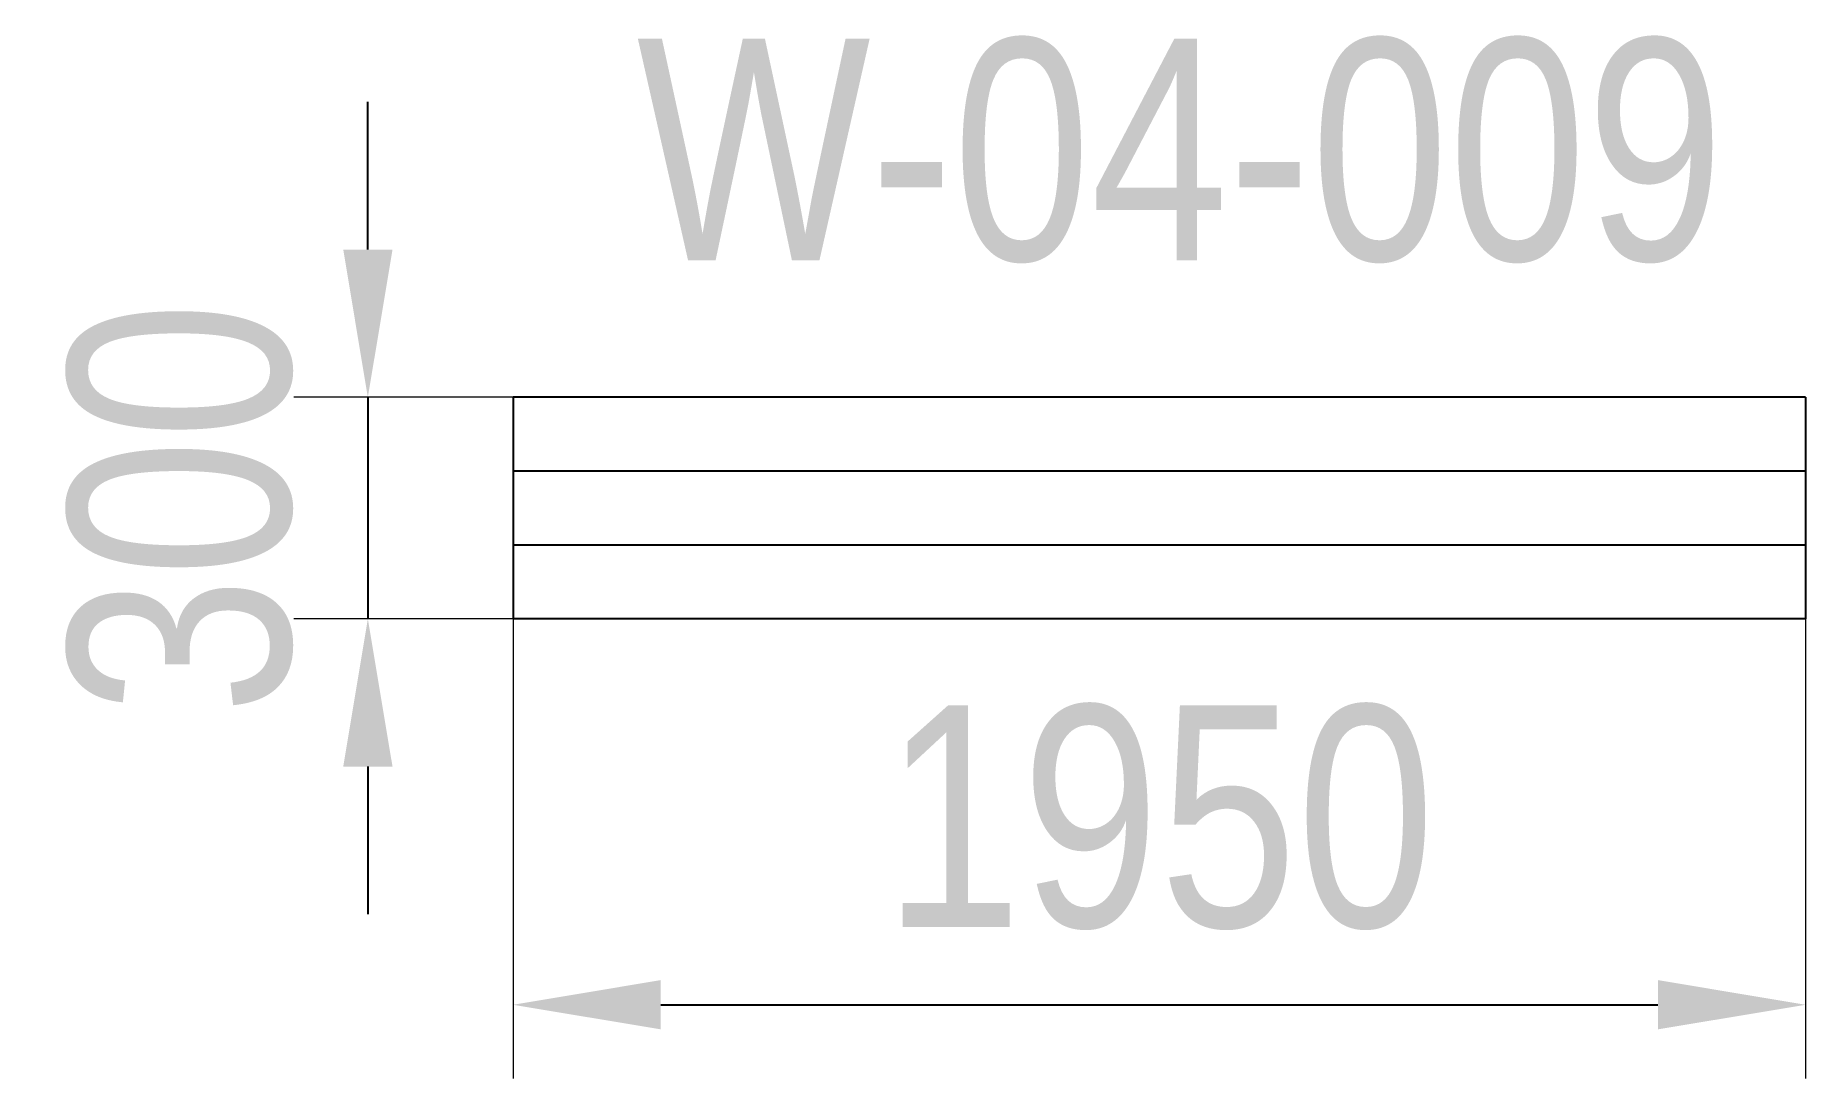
# Model space of a CAD drawing. Header units: millimetres. Extents: x -1512 to 884, y -679 to 733.
import ezdxf

# ---------------------------------------------------------------- set-up
doc = ezdxf.new("R2010")
doc.units = ezdxf.units.MM
for name, color, linetype in [('DIKOM_АРТИКУЛ', 7, 'Continuous'), ('DIKOM_ОБЪЕКТ', 7, 'Continuous'), ('DIKOM_РАЗМЕР_ОБЪЕКТА', 7, 'Continuous')]:
    doc.layers.add(name, color=color, linetype=linetype)
doc.styles.add('style1', font='arial.ttf', dxfattribs={"width": 0.8})
doc.dimstyles.new('1-50', dxfattribs={"dimtxt": 300, "dimasz": 200, "dimexe": 100, "dimexo": 0, "dimgap": 100, "dimtad": 1, "dimdec": 0, "dimtxsty": 'style1', "dimcen": 0, "dimclrd": 7, "dimclre": 7, "dimadec": 1, "dimazin": 2, "dimtfac": 1, "dimtdec": 0, "dimtmove": 0, "dimatfit": 3, "dimfxl": 0, "dimlwd": 25, "dimlwe": 18, "dimarcsym": 0})

# ---------------------------------------------------------------- blocks, each defined once
blk = doc.blocks.new('*D0')
at = {"layer": 'Defpoints', "color": 0, "transparency": 16777216}
for p in [(686.2, 243), (-1062.1, -57), (686.2, -57)]:
    blk.add_point(p, dxfattribs=at)
at = {"layer": 'DIKOM_РАЗМЕР_ОБЪЕКТА', "color": 7, "lineweight": 25, "transparency": 16777216}
for p, q in [((-1062.1, 443), (-1062.1, 643)), ((-1062.1, 243), (-1062.1, -57)), ((-1062.1, -257), (-1062.1, -457))]:
    blk.add_line(p, q, dxfattribs=at)
at = {"layer": 'DIKOM_РАЗМЕР_ОБЪЕКТА', "color": 7, "lineweight": 18, "transparency": 16777216}
for p, q in [((686.2, 243), (-1162.1, 243)), ((686.2, -57), (-1162.1, -57))]:
    blk.add_line(p, q, dxfattribs=at)
at = {"layer": 'DIKOM_РАЗМЕР_ОБЪЕКТА', "color": 7, "transparency": 16777216}
for points in [[(-1095.4, 443), (-1028.7, 443), (-1062.1, 243)], [(-1095.4, -257), (-1028.7, -257), (-1062.1, -57)]]:
    blk.add_solid(points, dxfattribs=at)
at = {"layer": 'DIKOM_РАЗМЕР_ОБЪЕКТА', "color": 0, "transparency": 16777216, "insert": (-1315.3, 93), "char_height": 300, "attachment_point": 5, "rotation": 90, "style": 'style1'}
blk.add_mtext('300', dxfattribs=at)
blk = doc.blocks.new('*D1')
at = {"layer": 'Defpoints', "color": 0, "transparency": 16777216}
for p in [(-865.5, 13.7), (884.5, 13.7), (884.5, -579.5)]:
    blk.add_point(p, dxfattribs=at)
at = {"layer": 'DIKOM_РАЗМЕР_ОБЪЕКТА', "color": 7, "lineweight": 18, "transparency": 16777216}
for p, q in [((-865.5, 13.7), (-865.5, -679.5)), ((884.5, 13.7), (884.5, -679.5))]:
    blk.add_line(p, q, dxfattribs=at)
at = {"layer": 'DIKOM_РАЗМЕР_ОБЪЕКТА', "color": 7, "lineweight": 25, "transparency": 16777216}
blk.add_line((-665.5, -579.5), (684.5, -579.5), dxfattribs=at)
at = {"layer": 'DIKOM_РАЗМЕР_ОБЪЕКТА', "color": 7, "transparency": 16777216}
for points in [[(-665.5, -546.1), (-665.5, -612.8), (-865.5, -579.5)], [(684.5, -546.1), (684.5, -612.8), (884.5, -579.5)]]:
    blk.add_solid(points, dxfattribs=at)
at = {"layer": 'DIKOM_РАЗМЕР_ОБЪЕКТА', "color": 0, "transparency": 16777216, "insert": (9.5, -326.3), "char_height": 300, "attachment_point": 5, "style": 'style1'}
blk.add_mtext('1950', dxfattribs=at)

msp = doc.modelspace()

# ---------------------------------------------------------------- linework, layer by layer
at = {"layer": 'DIKOM_ОБЪЕКТ'}
for p, q in [((884.5, 243), (-865.5, 243)), ((-865.5, 243), (-865.5, -57)), ((884.5, 243), (884.5, -57)), ((884.5, 143), (-865.5, 143)), ((884.5, 43), (-865.5, 43)), ((884.5, -57), (-865.5, -57))]:
    msp.add_line(p, q, dxfattribs=at)

# ---------------------------------------------------------------- texts
at = {"layer": 'DIKOM_АРТИКУЛ', "color": 7, "linetype": 'Continuous', "lineweight": 15, "insert": (-698, 728.6), "char_height": 300, "width": 2314.7, "attachment_point": 1, "style": 'style1'}
msp.add_mtext('W-04-009', dxfattribs=at)

# ---------------------------------------------------------------- dimensions: what is measured, and where the dimension line sits
at = {"layer": 'DIKOM_РАЗМЕР_ОБЪЕКТА'}
dim = msp.add_linear_dim(base=(-1062.1, -57), p1=(686.2, 243), p2=(686.2, -57), angle=90, dimstyle='1-50', dxfattribs=at)
dim.commit()
dim.dimension.update_dxf_attribs({"geometry": '*D0', "text_midpoint": (-1062.1, 93), "dimtype": 160})
dim = msp.add_linear_dim(base=(884.5, -579.5), p1=(-865.5, 13.7), p2=(884.5, 13.7), text='1950', dimstyle='1-50', dxfattribs=at)
dim.commit()
dim.dimension.update_dxf_attribs({"geometry": '*D1', "text_midpoint": (9.5, -579.5), "dimtype": 160})

doc.saveas('drawing.dxf')
